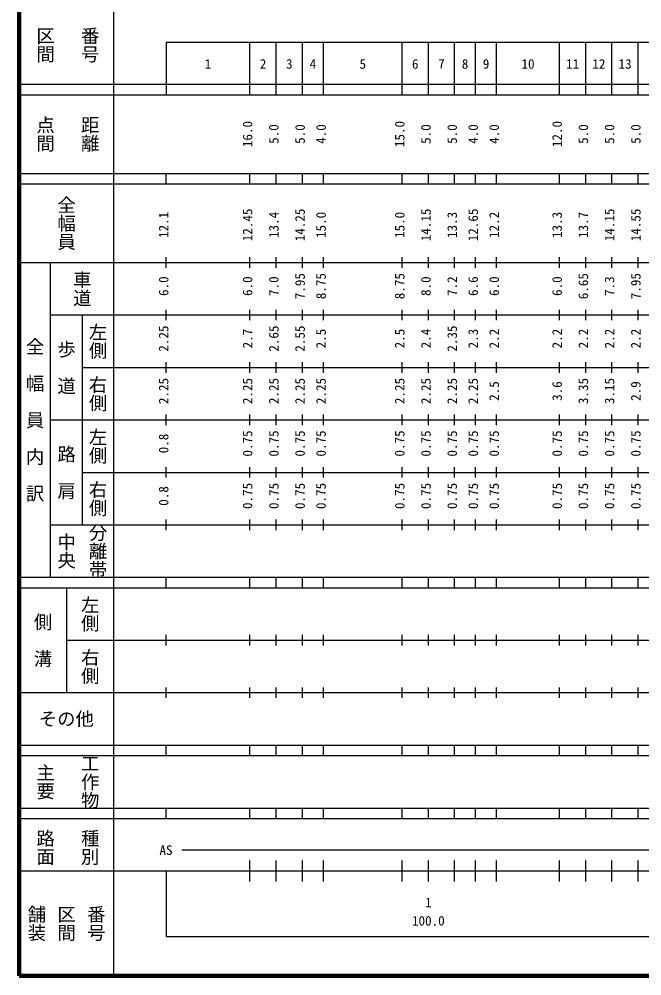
# Model space of a CAD drawing. Units: millimetres on the paper, enlarged 1000 times. Extents: x 40000 to 680000, y 20000 to 380000.
# Drawn here: x 40000 to 158698, y 20000 to 202409 of the extents above; entities that cross this region are included whole.
import ezdxf
from ezdxf.enums import TextEntityAlignment as Align

# ---------------------------------------------------------------- set-up
doc = ezdxf.new("R2010")
doc.units = ezdxf.units.MM
doc.header["$LTSCALE"] = 1000
doc.layers.add('M-TTL', color=2, linetype='Continuous', lineweight=140)
doc.layers.add('M-TTL-BAND', color=7, linetype='Continuous', lineweight=25)
doc.styles.add('@ＭＳ ゴシック', font='')
doc.styles.add('ＭＳ ゴシック', font='')
doc.styles.get('@ＭＳ ゴシック').set_extended_font_data('@MS Gothic')
doc.styles.get('ＭＳ ゴシック').set_extended_font_data('MS Gothic')

msp = doc.modelspace()

# ---------------------------------------------------------------- linework, layer by layer
at = {"layer": 'M-TTL'}
for p, q in [((40000, 380000), (40000, 20000)), ((40000, 20000), (680000, 20000))]:
    msp.add_line(p, q, dxfattribs=at)
at = {"layer": 'M-TTL-BAND'}
for p, q in [((58000, 370000), (58000, 20000)), ((68000, 198000), (579000, 198000)), ((68000, 198000), (68000, 188000)), ((84000, 188000), (84000, 198000)), ((89000, 188000), (89000, 198000)), ((94000, 188000), (94000, 198000)), ((98000, 188000), (98000, 198000)), ((113000, 188000), (113000, 198000)), ((118000, 188000), (118000, 198000)), ((123000, 188000), (123000, 198000)), ((127000, 188000), (127000, 198000)), ((131000, 188000), (131000, 198000)), ((143000, 188000), (143000, 198000)), ((148000, 188000), (148000, 198000)), ((153000, 188000), (153000, 198000)), ((158000, 188000), (158000, 198000)), ((40000, 190000), (579000, 190000)), ((40000, 188000), (579000, 188000)), ((40000, 173000), (579000, 173000)), ((68000, 171000), (68000, 173000)), ((84000, 171000), (84000, 173000)), ((89000, 171000), (89000, 173000)), ((94000, 171000), (94000, 173000)), ((98000, 171000), (98000, 173000)), ((113000, 171000), (113000, 173000)), ((118000, 171000), (118000, 173000)), ((123000, 171000), (123000, 173000)), ((127000, 171000), (127000, 173000)), ((131000, 171000), (131000, 173000)), ((143000, 171000), (143000, 173000)), ((148000, 171000), (148000, 173000)), ((153000, 171000), (153000, 173000)), ((158000, 171000), (158000, 173000)), ((40000, 171000), (579000, 171000)), ((68000, 155000), (68000, 157000)), ((84000, 155000), (84000, 157000)), ((89000, 155000), (89000, 157000)), ((94000, 155000), (94000, 157000)), ((98000, 155000), (98000, 157000)), ((113000, 155000), (113000, 157000)), ((118000, 155000), (118000, 157000)), ((123000, 155000), (123000, 157000)), ((127000, 155000), (127000, 157000)), ((131000, 155000), (131000, 157000)), ((143000, 155000), (143000, 157000)), ((148000, 155000), (148000, 157000)), ((153000, 155000), (153000, 157000)), ((158000, 155000), (158000, 157000)), ((40000, 156000), (579000, 156000)), ((46000, 96000), (46000, 156000)), ((46000, 146000), (579000, 146000)), ((52000, 146000), (52000, 106000)), ((68000, 145000), (68000, 147000)), ((84000, 145000), (84000, 147000)), ((89000, 145000), (89000, 147000)), ((94000, 145000), (94000, 147000)), ((98000, 145000), (98000, 147000)), ((113000, 145000), (113000, 147000)), ((118000, 145000), (118000, 147000)), ((123000, 145000), (123000, 147000)), ((127000, 145000), (127000, 147000)), ((131000, 145000), (131000, 147000)), ((143000, 145000), (143000, 147000)), ((148000, 145000), (148000, 147000)), ((153000, 145000), (153000, 147000)), ((158000, 145000), (158000, 147000)), ((68000, 135000), (68000, 137000)), ((84000, 135000), (84000, 137000)), ((89000, 135000), (89000, 137000)), ((94000, 135000), (94000, 137000)), ((98000, 135000), (98000, 137000)), ((113000, 135000), (113000, 137000)), ((118000, 135000), (118000, 137000)), ((123000, 135000), (123000, 137000)), ((127000, 135000), (127000, 137000)), ((131000, 135000), (131000, 137000)), ((143000, 135000), (143000, 137000)), ((148000, 135000), (148000, 137000)), ((153000, 135000), (153000, 137000)), ((158000, 135000), (158000, 137000)), ((52000, 136000), (579000, 136000)), ((46000, 126000), (579000, 126000)), ((68000, 125000), (68000, 127000)), ((84000, 125000), (84000, 127000)), ((89000, 125000), (89000, 127000)), ((94000, 125000), (94000, 127000)), ((98000, 125000), (98000, 127000)), ((113000, 125000), (113000, 127000)), ((118000, 125000), (118000, 127000)), ((123000, 125000), (123000, 127000)), ((127000, 125000), (127000, 127000)), ((131000, 125000), (131000, 127000)), ((143000, 125000), (143000, 127000)), ((148000, 125000), (148000, 127000)), ((153000, 125000), (153000, 127000)), ((158000, 125000), (158000, 127000)), ((68000, 115000), (68000, 117000)), ((84000, 115000), (84000, 117000)), ((89000, 115000), (89000, 117000)), ((94000, 115000), (94000, 117000)), ((98000, 115000), (98000, 117000)), ((113000, 115000), (113000, 117000)), ((118000, 115000), (118000, 117000)), ((123000, 115000), (123000, 117000)), ((127000, 115000), (127000, 117000)), ((131000, 115000), (131000, 117000)), ((143000, 115000), (143000, 117000)), ((148000, 115000), (148000, 117000)), ((153000, 115000), (153000, 117000)), ((158000, 115000), (158000, 117000)), ((52000, 116000), (579000, 116000)), ((46000, 106000), (579000, 106000)), ((68000, 105000), (68000, 107000)), ((84000, 105000), (84000, 107000)), ((89000, 105000), (89000, 107000)), ((94000, 105000), (94000, 107000)), ((98000, 105000), (98000, 107000)), ((113000, 105000), (113000, 107000)), ((118000, 105000), (118000, 107000)), ((123000, 105000), (123000, 107000)), ((127000, 105000), (127000, 107000)), ((131000, 105000), (131000, 107000)), ((143000, 105000), (143000, 107000)), ((148000, 105000), (148000, 107000)), ((153000, 105000), (153000, 107000)), ((158000, 105000), (158000, 107000)), ((40000, 96000), (579000, 96000)), ((68000, 94000), (68000, 96000)), ((84000, 94000), (84000, 96000)), ((89000, 94000), (89000, 96000)), ((94000, 94000), (94000, 96000)), ((98000, 94000), (98000, 96000)), ((113000, 94000), (113000, 96000)), ((118000, 94000), (118000, 96000)), ((123000, 94000), (123000, 96000)), ((127000, 94000), (127000, 96000)), ((131000, 94000), (131000, 96000)), ((143000, 94000), (143000, 96000)), ((148000, 94000), (148000, 96000)), ((153000, 94000), (153000, 96000)), ((158000, 94000), (158000, 96000)), ((40000, 94000), (579000, 94000)), ((49000, 94000), (49000, 74000)), ((49000, 84000), (579000, 84000)), ((68000, 83000), (68000, 85000)), ((84000, 83000), (84000, 85000)), ((89000, 83000), (89000, 85000)), ((94000, 83000), (94000, 85000)), ((98000, 83000), (98000, 85000)), ((113000, 83000), (113000, 85000)), ((118000, 83000), (118000, 85000)), ((123000, 83000), (123000, 85000)), ((127000, 83000), (127000, 85000)), ((131000, 83000), (131000, 85000)), ((143000, 83000), (143000, 85000)), ((148000, 83000), (148000, 85000)), ((153000, 83000), (153000, 85000)), ((158000, 83000), (158000, 85000)), ((68000, 73000), (68000, 75000)), ((84000, 73000), (84000, 75000)), ((89000, 73000), (89000, 75000)), ((94000, 73000), (94000, 75000)), ((98000, 73000), (98000, 75000)), ((113000, 73000), (113000, 75000)), ((118000, 73000), (118000, 75000)), ((123000, 73000), (123000, 75000)), ((127000, 73000), (127000, 75000)), ((131000, 73000), (131000, 75000)), ((143000, 73000), (143000, 75000)), ((148000, 73000), (148000, 75000)), ((153000, 73000), (153000, 75000)), ((158000, 73000), (158000, 75000)), ((40000, 74000), (579000, 74000)), ((40000, 64000), (579000, 64000)), ((68000, 62000), (68000, 64000)), ((84000, 62000), (84000, 64000)), ((89000, 62000), (89000, 64000)), ((94000, 62000), (94000, 64000)), ((98000, 62000), (98000, 64000)), ((113000, 62000), (113000, 64000)), ((118000, 62000), (118000, 64000)), ((123000, 62000), (123000, 64000)), ((127000, 62000), (127000, 64000)), ((131000, 62000), (131000, 64000)), ((143000, 62000), (143000, 64000)), ((148000, 62000), (148000, 64000)), ((153000, 62000), (153000, 64000)), ((158000, 62000), (158000, 64000)), ((40000, 62000), (579000, 62000)), ((40000, 52000), (579000, 52000)), ((68000, 50000), (68000, 52000)), ((84000, 50000), (84000, 52000)), ((89000, 50000), (89000, 52000)), ((94000, 50000), (94000, 52000)), ((98000, 50000), (98000, 52000)), ((113000, 50000), (113000, 52000)), ((118000, 50000), (118000, 52000)), ((123000, 50000), (123000, 52000)), ((127000, 50000), (127000, 52000)), ((131000, 50000), (131000, 52000)), ((143000, 50000), (143000, 52000)), ((148000, 50000), (148000, 52000)), ((153000, 50000), (153000, 52000)), ((158000, 50000), (158000, 52000)), ((40000, 50000), (579000, 50000)), ((71000, 44000), (495000, 44000)), ((84000, 38000), (84000, 42000)), ((89000, 38000), (89000, 42000)), ((94000, 38000), (94000, 42000)), ((98000, 38000), (98000, 42000)), ((113000, 38000), (113000, 42000)), ((118000, 38000), (118000, 42000)), ((123000, 38000), (123000, 42000)), ((127000, 38000), (127000, 42000)), ((131000, 38000), (131000, 42000)), ((143000, 38000), (143000, 42000)), ((148000, 38000), (148000, 42000)), ((153000, 38000), (153000, 42000)), ((158000, 38000), (158000, 42000)), ((40000, 40000), (579000, 40000)), ((68000, 40000), (68000, 27500)), ((68000, 27500), (579000, 27500))]:
    msp.add_line(p, q, dxfattribs=at)

# ---------------------------------------------------------------- texts
at = {"layer": 'M-TTL-BAND', "style": '@ＭＳ ゴシック'}
for s, p in [('番号', (53500, 197500)), ('区間', (45000, 197500)), ('点間', (45000, 180500)), ('距離', (53500, 180500)), ('全幅員', (49000, 163500)), ('車道', (52000, 151000)), ('左側', (55000, 141000)), ('全\u3000幅\u3000員\u3000内\u3000訳', (43000, 126000)), ('歩\u3000道', (49000, 136000)), ('右側', (55000, 131000)), ('左側', (55000, 121000)), ('路\u3000肩', (49000, 116000)), ('右側', (55000, 111000)), ('分離帯', (55000, 101000)), ('中央', (49000, 101000)), ('左側', (53500, 89000)), ('側\u3000溝', (44500, 84000)), ('右側', (53500, 79000)), ('主要', (45000, 57000)), ('工作物', (53500, 57000)), ('路面', (45000, 44500)), ('種別', (53500, 44500)), ('舗装', (43333, 30000)), ('区間', (49000, 30000)), ('番号', (54667, 30000))]:
    msp.add_text(s, height=2566, rotation=270, dxfattribs=at).set_placement(p, align=Align.MIDDLE_CENTER)
at = {"layer": 'M-TTL-BAND', "style": 'ＭＳ ゴシック'}
for s, p in [('1', (76000, 192405)), ('2', (86500, 192405)), ('3', (91500, 192405)), ('4', (96000, 192405)), ('5', (105500, 192405)), ('6', (115500, 192405)), ('7', (120500, 192405)), ('8', (125000, 192405)), ('9', (129000, 192405)), ('10', (137000, 192405)), ('11', (145500, 192405)), ('12', (150500, 192405)), ('13', (155500, 192405)), ('AS', (68000, 42500)), ('1', (118000, 32523)), ('100.0', (118000, 29033))]:
    msp.add_text(s, height=1833, dxfattribs=at).set_placement(p, align=Align.BOTTOM_CENTER)
for s, p in [('16.0', (85000, 180500)), ('15.0', (114000, 180500)), ('12.0', (144000, 180500)), ('5.0', (90000, 180500)), ('5.0', (95000, 180500)), ('4.0', (99000, 180500)), ('5.0', (119000, 180500)), ('5.0', (124000, 180500)), ('4.0', (128000, 180500)), ('4.0', (132000, 180500)), ('5.0', (149000, 180500)), ('5.0', (154000, 180500)), ('5.0', (159000, 180500)), ('12.45', (85000, 163174)), ('14.25', (95000, 163174)), ('14.15', (119000, 163174)), ('12.65', (128000, 163174)), ('14.15', (154000, 163174)), ('14.55', (159000, 163174)), ('12.1', (69000, 163174)), ('13.4', (90000, 163174)), ('15.0', (99000, 163174)), ('15.0', (114000, 163174)), ('13.3', (124000, 163174)), ('12.2', (132000, 163174)), ('13.3', (144000, 163174)), ('13.7', (149000, 163174)), ('6.0', (69000, 151500)), ('6.0', (85000, 151500)), ('7.0', (90000, 151500)), ('7.95', (95000, 151500)), ('8.75', (99000, 151500)), ('8.75', (114000, 151500)), ('8.0', (119000, 151500)), ('7.2', (124000, 151500)), ('6.6', (128000, 151500)), ('6.0', (132000, 151500)), ('6.0', (144000, 151500)), ('6.65', (149000, 151500)), ('7.95', (159000, 151500)), ('7.3', (154000, 151500)), ('2.25', (69000, 141500)), ('2.7', (85000, 141500)), ('2.65', (90000, 141500)), ('2.55', (95000, 141500)), ('2.5', (99000, 141500)), ('2.5', (114000, 141500)), ('2.4', (119000, 141500)), ('2.35', (124000, 141500)), ('2.3', (128000, 141500)), ('2.2', (132000, 141500)), ('2.2', (144000, 141500)), ('2.2', (149000, 141500)), ('2.2', (154000, 141500)), ('2.2', (159000, 141500)), ('2.25', (69000, 131500)), ('2.25', (85000, 131500)), ('2.25', (90000, 131500)), ('2.25', (95000, 131500)), ('2.25', (99000, 131500)), ('2.25', (114000, 131500)), ('2.25', (119000, 131500)), ('2.25', (124000, 131500)), ('2.25', (128000, 131500)), ('2.5', (132000, 131500)), ('3.6', (144000, 131500)), ('3.35', (149000, 131500)), ('3.15', (154000, 131500)), ('2.9', (159000, 131500)), ('0.8', (69000, 121500)), ('0.75', (85000, 121500)), ('0.75', (90000, 121500)), ('0.75', (95000, 121500)), ('0.75', (99000, 121500)), ('0.75', (114000, 121500)), ('0.75', (119000, 121500)), ('0.75', (124000, 121500)), ('0.75', (128000, 121500)), ('0.75', (132000, 121500)), ('0.75', (144000, 121500)), ('0.75', (149000, 121500)), ('0.75', (154000, 121500)), ('0.75', (159000, 121500)), ('0.8', (69000, 111500)), ('0.75', (85000, 111500)), ('0.75', (90000, 111500)), ('0.75', (95000, 111500)), ('0.75', (99000, 111500)), ('0.75', (114000, 111500)), ('0.75', (119000, 111500)), ('0.75', (124000, 111500)), ('0.75', (128000, 111500)), ('0.75', (132000, 111500)), ('0.75', (144000, 111500)), ('0.75', (149000, 111500)), ('0.75', (154000, 111500)), ('0.75', (159000, 111500))]:
    msp.add_text(s, height=1833, rotation=90, dxfattribs=at).set_placement(p, align=Align.BOTTOM_CENTER)
msp.add_text('その他', height=2566, dxfattribs=at).set_placement((49000, 69000), align=Align.MIDDLE_CENTER)

doc.saveas('drawing.dxf')
